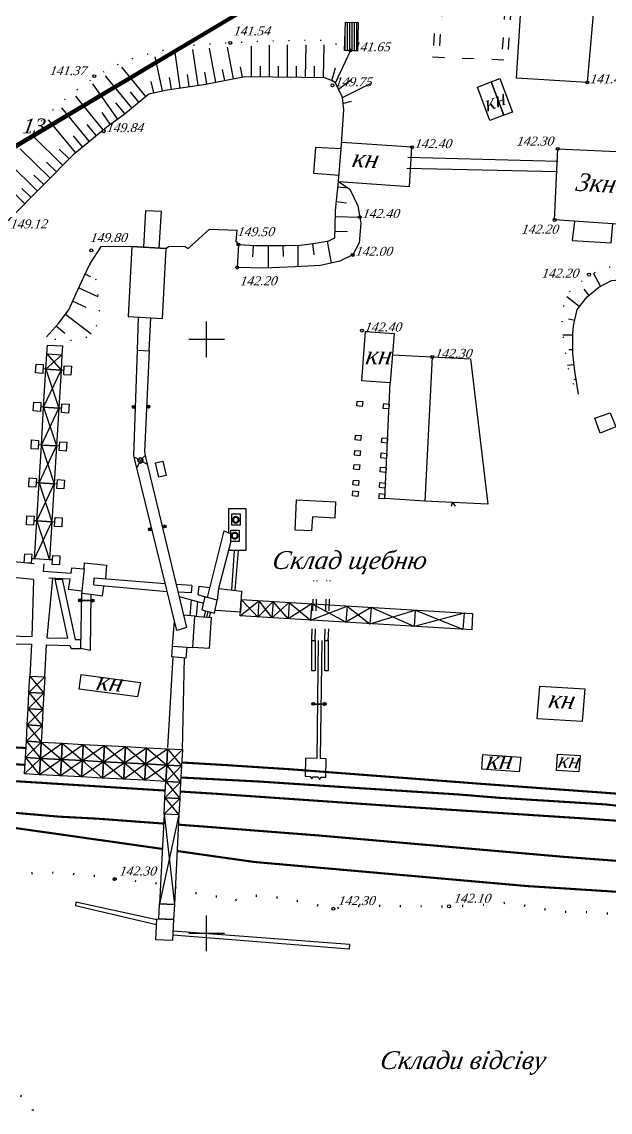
# Model space of a CAD drawing. Header units: millimetres. Extents: x 1400 to 7029, y -1119 to 1612.
# Drawn here: x 3292 to 3351.4, y 1214.7 to 1324.9 of the extents above; entities that cross this region are included whole.
import ezdxf
from ezdxf.lldxf.tags import DXFTag

# ---------------------------------------------------------------- set-up
doc = ezdxf.new("R2010")
doc.units = ezdxf.units.MM
for name, pattern in [('ACAD_ISO03W100', [30, 12, -18]), ('ADOT', [10, 0, -10]), ('ADOT1', [1.6, 0.1, -1.5]), ('KONTUR', [1.5, 0, -1.5])]:
    doc.linetypes.add(name, pattern=pattern)
for name, color, linetype in [('01_Завод', 7, 'Continuous'), ('01_Північ', 7, 'Continuous'), ('0_Лицензия', 6, 'Continuous'), ('кресты', 7, 'Continuous'), ('ПИКЕТЫ', 7, 'Continuous'), ('РЕЛЬЕФ', 7, 'Continuous')]:
    doc.layers.add(name, color=color, linetype=linetype)
doc.styles.add('universw', font='timesi.ttf', dxfattribs={"oblique": 10})
tags = doc.linetypes.add('New Line1', pattern=[1.5, 1, -0.5]).pattern_tags.tags
tags[6:7] = [DXFTag(74, 4), DXFTag(75, 0), DXFTag(340, '0'), DXFTag(46, 1.0), DXFTag(50, 0.0), DXFTag(44, 0.0), DXFTag(45, 0.0)]
tags[4:5] = [DXFTag(74, 4), DXFTag(75, 0), DXFTag(340, '0'), DXFTag(46, 1.0), DXFTag(50, 0.0), DXFTag(44, 0.0), DXFTag(45, 0.0)]

msp = doc.modelspace()

# ---------------------------------------------------------------- hatches: boundary and pattern name
at = {"layer": '01_Завод', "linetype": 'Continuous'}
h = msp.add_hatch(dxfattribs=at)
h.set_pattern_fill('LINE', color=250, scale=0.075, angle=90)
h.set_pattern_definition([(90, (-22849.3487, -3087.17248), (-0.238125, 1e-17), [])])
h.paths.add_polyline_path([(3324.6706, 1324.8606), (3325.9753, 1324.828), (3325.9034, 1321.9502), (3324.5987, 1321.9828)])
h = msp.add_hatch(color=250, dxfattribs=at)
h.dxf.hatch_style = 1
h.set_gradient(color1=(51, 51, 51), color2=(51, 51, 51), tint=1)
edge = h.paths.add_edge_path()
edge.add_arc((3303.2956, 1285.9879), 0.15, 0, 360)
h = msp.add_hatch(color=250, dxfattribs=at)
h.dxf.hatch_style = 1
h.set_gradient(color1=(51, 51, 51), color2=(51, 51, 51), tint=1)
edge = h.paths.add_edge_path()
edge.add_arc((3304.7732, 1286.0215), 0.15, 0, 360)
h = msp.add_hatch(color=250, dxfattribs=at)
h.dxf.hatch_style = 1
h.set_gradient(color1=(51, 51, 51), color2=(51, 51, 51), tint=1)
edge = h.paths.add_edge_path()
edge.add_arc((3304.9275, 1273.6312), 0.15, 0, 360)
h = msp.add_hatch(color=250, dxfattribs=at)
h.dxf.hatch_style = 1
h.set_gradient(color1=(51, 51, 51), color2=(51, 51, 51), tint=1)
edge = h.paths.add_edge_path()
edge.add_arc((3306.4104, 1273.9211), 0.15, 0, 360)
h = msp.add_hatch(color=250, dxfattribs=at)
h.dxf.hatch_style = 1
h.set_gradient(color1=(51, 51, 51), color2=(51, 51, 51), tint=1)
edge = h.paths.add_edge_path()
edge.add_arc((3297.8539, 1266.4555), 0.15, 0, 360)
h = msp.add_hatch(color=250, dxfattribs=at)
h.dxf.hatch_style = 1
h.set_gradient(color1=(51, 51, 51), color2=(51, 51, 51), tint=1)
edge = h.paths.add_edge_path()
edge.add_arc((3299.1396, 1266.4354), 0.15, 0, 360)
h = msp.add_hatch(color=250, dxfattribs=at)
h.dxf.hatch_style = 1
h.set_gradient(color1=(51, 51, 51), color2=(51, 51, 51), tint=1)
edge = h.paths.add_edge_path()
edge.add_arc((3321.4256, 1255.9991), 0.15, 0, 360)
h = msp.add_hatch(color=250, dxfattribs=at)
h.dxf.hatch_style = 1
h.set_gradient(color1=(51, 51, 51), color2=(51, 51, 51), tint=1)
edge = h.paths.add_edge_path()
edge.add_arc((3322.5779, 1255.9792), 0.15, 0, 360)

# ---------------------------------------------------------------- linework, layer by layer
at = {"color": 6, "linetype": 'Continuous', "lineweight": 60, "flags": 128}
msp.add_lwpolyline([(3374.7034, 1362.0214, 0.24, 0.24, 0), (3263.109, 1295.3115, 0.24, 0.24, 0), (3249.1634, 1263.3117, 0.24, 0.24, 0), (3217.6097, 1221.1407, 0.24, 0.24, 0), (3221.9504, 1124.988, 0.24, 0.24, 0), (3074.2504, 1171.2569, 0.24, 0.24, 0), (2925.548, 1186.5997, 0.24, 0.24, 0), (2941.5578, 1368.4142, 0.24, 0.24, 0), (2942.8387, 1415.2605, 0, 0, 0), (3036.3911, 1417.5492, 0.24, 0.24, 0), (3140.0267, 1452.3008, 0.24, 0.24, 0), (3197.9798, 1458.7744, 0.24, 0.24, 0), (3315.7553, 1456.3401, 0.24, 0.24, 0), (3351.4513, 1474.3275, 0.24, 0.24, 0), (3374.7043, 1474.2089, 0.24, 0.24, 0)], format="xyseb", dxfattribs=at)
at = {"color": 1, "linetype": 'Continuous', "lineweight": 211, "const_width": 0.24, "flags": 128}
msp.add_lwpolyline([(2943.1308, 1414.9675), (3036.4436, 1417.2504), (3140.0917, 1452.0062), (3197.9934, 1458.474), (3315.097, 1456.064), (3363.654, 1355.4312), (3262.8726, 1295.52), (3248.9023, 1263.4635), (3217.3052, 1221.2345), (3221.6314, 1125.4023), (3074.3112, 1171.5522), (2925.8727, 1186.8678), (2941.8575, 1368.3969)], close=True, dxfattribs=at)
at = {"color": 7, "linetype": 'Continuous', "lineweight": 50, "flags": 128}
msp.add_lwpolyline([(3321.6162, 1442.5531), (3352.5862, 1378.3688, -0.38901943), (3341.7619, 1342.4171), (3263.709, 1296.0172, 0.1581167), (3262.4872, 1294.6265), (3247.8038, 1262.5504), (3254.4803, 1259.8593), (3253.1696, 1256.3419), (3238.9968, 1213.3162)], format="xyb", dxfattribs=at)
at = {"layer": '01_Завод', "color": 250, "linetype": 'Continuous'}
for p, q in [((3323.9288, 1308.2215), (3324.9423, 1308.1195)), ((3323.7786, 1306.7291), (3324.8021, 1306.6261)), ((3323.671, 1305.2339), (3326.1217, 1305.1613)), ((3323.6271, 1303.7345), (3324.8922, 1303.6987)), ((3313.8739, 1302.396), (3313.7446, 1300.0659)), ((3315.3716, 1302.3129), (3315.3082, 1301.17)), ((3316.8712, 1302.3054), (3316.8817, 1300.0185)), ((3318.3712, 1302.3122), (3318.3763, 1301.2035)), ((3319.8712, 1302.3191), (3319.881, 1300.1709)), ((3321.361, 1302.4805), (3321.5023, 1301.3705)), ((3322.8395, 1302.732), (3323.2399, 1300.5254)), ((3298.3881, 1299.3972), (3298.918, 1299.1547)), ((3350.4569, 1298.1795), (3349.7356, 1299.5155)), ((3297.7639, 1298.0332), (3299.6842, 1297.1544)), ((3349.2686, 1297.2685), (3348.783, 1297.8732)), ((3297.1397, 1296.6693), (3298.4732, 1296.059)), ((3348.2989, 1296.1301), (3347.0582, 1297.1197)), ((3296.4087, 1295.37), (3298.988, 1293.3661)), ((3347.84, 1294.7327), (3347.2189, 1294.8639)), ((3295.4755, 1294.1961), (3296.329, 1293.4577)), ((3347.6628, 1293.2471), (3346.6504, 1293.2471)), ((3294.4941, 1293.0617), (3294.4941, 1293.0617)), ((3347.6628, 1291.7471), (3347.2561, 1291.7471)), ((3347.7882, 1290.2542), (3347.1251, 1290.1789)), ((3347.9921, 1288.7685), (3347.7557, 1288.7315)), ((3348.2238, 1287.2865), (3348.2238, 1287.2865))]:
    msp.add_line(p, q, dxfattribs=at)
at = {"layer": '01_Завод', "color": 250, "linetype": 'Continuous', "flags": 128}
for points in [[(3342.3992, 1344.2716), (3351.3908, 1343.4446), (3350.9813, 1343.1684), (3350.1887, 1331.0979), (3349.1026, 1318.7734), (3341.973, 1319.1916), (3343.357, 1340.875), (3342.2031, 1341.1284), (3342.3992, 1344.2716)], [(3323.6844, 1318.7442), (3325.1872, 1321.9681)], [(3323.3081, 1318.971), (3323.6767, 1320.248)], [(3323.9828, 1308.7577), (3324.258, 1312.0759), (3324.5205, 1316.0159), (3324.3754, 1317.2359), (3323.982, 1318.0946), (3323.6844, 1318.7442), (3323.3081, 1318.971)], [(3323.982, 1318.0946), (3325.2369, 1319.0431)], [(3324.3754, 1317.2359), (3327.2162, 1318.6687)], [(3324.5291, 1316.6653), (3325.2836, 1316.8655)], [(3324.258, 1312.0759), (3321.6734, 1312.2028), (3321.4585, 1309.5927), (3324.0354, 1309.3916)], [(3323.9828, 1308.7577), (3331.1609, 1308.263), (3331.3971, 1312.2237), (3324.3009, 1312.7198)], [(3346.1286, 1312.0645), (3353.5284, 1311.7223), (3353.131, 1304.3761), (3345.8113, 1304.8758), (3346.1286, 1312.0645)], [(3330.9682, 1311.2164), (3346.1319, 1310.8161)], [(3330.8716, 1310.1275), (3346.0992, 1309.7708)], [(3323.9828, 1308.7577), (3325.1403, 1307.9878), (3325.9217, 1306.3175), (3326.2256, 1304.5604), (3326.0737, 1302.5647), (3325.4225, 1301.35), (3324.1202, 1300.7209), (3322.1666, 1300.287), (3319.6054, 1300.1569), (3316.4445, 1299.9963), (3313.853, 1300.0631)], [(3313.8739, 1302.396), (3315.6095, 1302.2996), (3318.6262, 1302.3134), (3320.1003, 1302.3201), (3321.6703, 1302.5199), (3323.0108, 1302.7631), (3323.6089, 1303.0909), (3323.6378, 1304.1127), (3323.6888, 1305.8373), (3323.9828, 1308.7577)], [(3304.3022, 1302.1263), (3304.5261, 1305.8297), (3306.0523, 1305.7672), (3305.8217, 1302.0451)], [(3347.8118, 1304.7392), (3347.6, 1302.8026)], [(3347.6, 1302.8026), (3351.5105, 1302.5562), (3351.7013, 1304.4737)], [(3298.8606, 1300.4297), (3300.0333, 1302.2445), (3303.0999, 1302.1906), (3306.5559, 1302.0059), (3306.8542, 1302.2309), (3308.4775, 1302.19), (3308.8049, 1301.9991), (3310.9545, 1303.962), (3313.6944, 1303.8593), (3313.6141, 1302.7328), (3313.8739, 1302.396)], [(3302.7344, 1295.1163), (3306.1997, 1294.92), (3306.5559, 1302.0059), (3303.0999, 1302.1906), (3302.7344, 1295.1163)], [(3294.4941, 1293.0617), (3295.6834, 1294.4365), (3296.7405, 1295.7971), (3297.4903, 1297.4355), (3298.2666, 1299.1316), (3298.8606, 1300.4297)], [(3348.2238, 1287.2865), (3347.8636, 1289.5907), (3347.6628, 1291.3578), (3347.6628, 1293.3586), (3347.7237, 1294.1819), (3348.0763, 1295.851), (3349.097, 1297.1307), (3350.2928, 1298.091), (3351.5595, 1298.7748), (3353.132, 1298.9058), (3355.2577, 1298.8476), (3357.732, 1298.6333), (3359.5359, 1298.4453), (3363.0849, 1297.9617), (3365.4338, 1297.6416), (3367.0016, 1297.4279), (3368.4872, 1297.416), (3369.6344, 1297.2637), (3370.3782, 1297.0398), (3370.9249, 1296.6457), (3371.1848, 1295.9471), (3371.1579, 1295.1052), (3370.9159, 1293.278), (3370.3864, 1290.2272)], [(3303.6625, 1291.7169), (3303.7764, 1295.067)], [(3304.8577, 1291.6593), (3305.0095, 1294.9798)], [(3294.5146, 1291.3483), (3294.5687, 1292.2466)], [(3294.5687, 1292.2466), (3296.096, 1292.1546)], [(3296.096, 1292.1546), (3296.0418, 1291.2562)], [(3296.0418, 1291.2562), (3294.4253, 1289.8087)], [(3294.5146, 1291.3483), (3295.9525, 1289.7166)], [(3303.4301, 1280.5279), (3303.3002, 1281.0557), (3303.6625, 1291.7169), (3304.8577, 1291.6593), (3304.3915, 1281.4573), (3304.5285, 1280.7674)], [(3329.4317, 1291.2456), (3333.4476, 1291.0409), (3332.688, 1276.4702), (3328.6441, 1276.7507), (3329.2112, 1288.4171)], [(3333.4476, 1291.0409), (3337.3276, 1290.8629), (3339.0564, 1276.1725), (3332.688, 1276.4702)], [(3293.4342, 1290.3193), (3294.1529, 1290.2759), (3294.0988, 1289.3776), (3293.3801, 1289.4209), (3293.4342, 1290.3193)], [(3296.2791, 1290.1478), (3296.9978, 1290.1045), (3296.9436, 1289.2061), (3296.2249, 1289.2494), (3296.2791, 1290.1478)], [(3296.252, 1289.6986), (3295.9525, 1289.7166), (3294.4253, 1289.8087), (3294.1258, 1289.8268)], [(3294.4253, 1289.8087), (3295.9525, 1289.7166), (3295.7215, 1285.8836), (3294.1943, 1285.9757), (3294.4253, 1289.8087)], [(3294.1943, 1285.9757), (3295.9525, 1289.7166)], [(3294.4253, 1289.8087), (3295.7215, 1285.8836)], [(3293.2032, 1286.4862), (3293.9219, 1286.4429), (3293.8677, 1285.5445), (3293.149, 1285.5878), (3293.2032, 1286.4862)], [(3296.0209, 1285.8656), (3295.7215, 1285.8836), (3294.1943, 1285.9757), (3293.8948, 1285.9937)], [(3294.1943, 1285.9757), (3295.7215, 1285.8836), (3295.4904, 1282.0506), (3293.9632, 1282.1426), (3294.1943, 1285.9757)], [(3293.9632, 1282.1426), (3295.7215, 1285.8836)], [(3294.1943, 1285.9757), (3295.4904, 1282.0506)], [(3296.048, 1286.3147), (3296.7667, 1286.2714), (3296.7126, 1285.373), (3295.9939, 1285.4164), (3296.048, 1286.3147)], [(3349.8718, 1284.8648), (3351.4083, 1285.4023), (3352.0119, 1283.9874), (3350.4206, 1283.3403), (3349.8718, 1284.8648)], [(3292.9721, 1282.6532), (3293.6908, 1282.6099), (3293.6367, 1281.7115), (3292.918, 1281.7548), (3292.9721, 1282.6532)], [(3295.7899, 1282.0325), (3295.4904, 1282.0506), (3293.9632, 1282.1426), (3293.6638, 1282.1607)], [(3293.9632, 1282.1426), (3295.4904, 1282.0506), (3295.2594, 1278.2175), (3293.7322, 1278.3096), (3293.9632, 1282.1426)], [(3293.9632, 1282.1426), (3295.2594, 1278.2175)], [(3295.817, 1282.4817), (3296.5357, 1282.4384), (3296.4815, 1281.54), (3295.7628, 1281.5833), (3295.817, 1282.4817)], [(3293.7322, 1278.3096), (3295.4904, 1282.0506)], [(3303.9737, 1280.5854), (3304.465, 1281.087)], [(3303.9737, 1280.5854), (3303.3306, 1280.9321)], [(3307.6444, 1263.4015), (3303.4301, 1280.5279)], [(3303.9737, 1280.5854), (3303.5945, 1279.8598)], [(3303.9737, 1280.5854), (3304.6611, 1280.2149)], [(3304.5285, 1280.7674), (3308.6194, 1263.7143)], [(3292.7411, 1278.8201), (3293.4598, 1278.7768), (3293.4056, 1277.8784), (3292.6869, 1277.9218), (3292.7411, 1278.8201)], [(3295.5588, 1278.1995), (3295.2594, 1278.2175), (3293.7322, 1278.3096), (3293.4327, 1278.3276)], [(3293.7322, 1278.3096), (3295.2594, 1278.2175), (3295.0283, 1274.3845), (3293.5011, 1274.4765), (3293.7322, 1278.3096)], [(3293.5011, 1274.4765), (3295.2594, 1278.2175)], [(3293.7322, 1278.3096), (3295.0283, 1274.3845)], [(3295.5859, 1278.6486), (3296.3046, 1278.6053), (3296.2505, 1277.707), (3295.5318, 1277.7503), (3295.5859, 1278.6486)], [(3312.8976, 1273.2673), (3312.8868, 1275.7324), (3314.6049, 1275.7324), (3314.6049, 1271.4769), (3312.861, 1271.4769)], [(3335.4046, 1275.9713), (3335.5095, 1276.3384), (3335.768, 1275.9713)], [(3292.51, 1274.9871), (3293.2287, 1274.9438), (3293.1746, 1274.0454), (3292.4559, 1274.0887), (3292.51, 1274.9871)], [(3295.3278, 1274.3664), (3295.0283, 1274.3845), (3293.5011, 1274.4765), (3293.2017, 1274.4946)], [(3293.5011, 1274.4765), (3295.0283, 1274.3845), (3294.7973, 1270.5514), (3293.2701, 1270.6435), (3293.5011, 1274.4765)], [(3293.5011, 1274.4765), (3294.7973, 1270.5514)], [(3295.3549, 1274.8156), (3296.0736, 1274.7723), (3296.0194, 1273.8739), (3295.3007, 1273.9172), (3295.3549, 1274.8156)], [(3293.2701, 1270.6435), (3295.0283, 1274.3845)], [(3313.1012, 1272.3948), (3311.8582, 1267.6445), (3311.719, 1266.4762), (3310.7311, 1266.7552), (3312.4339, 1273.4825)], [(3312.4339, 1273.4825), (3313.1012, 1273.1729)], [(3293.1844, 1268.5463), (3270.2355, 1270.7867), (3270.3885, 1272.4219), (3293.2461, 1270.1834)], [(3292.279, 1271.154), (3292.9977, 1271.1107), (3292.9435, 1270.2124), (3292.2248, 1270.2557), (3292.279, 1271.154)], [(3313.4343, 1271.4769), (3313.1833, 1267.4893)], [(3313.5453, 1267.4469), (3313.8638, 1271.4769)], [(3295.0968, 1270.5334), (3294.7973, 1270.5514), (3293.2701, 1270.6435), (3292.9706, 1270.6615)], [(3296.9932, 1269.7547), (3296.9566, 1269.1812), (3294.1731, 1269.3642), (3294.2341, 1270.1451)], [(3295.1238, 1270.9826), (3295.8425, 1270.9392), (3295.7884, 1270.0409), (3295.0697, 1270.0842), (3295.1238, 1270.9826)], [(3298.2751, 1269.6327), (3298.3376, 1270.2412), (3300.5528, 1269.9985), (3300.4302, 1268.666)], [(3296.9932, 1269.7547), (3298.2751, 1269.6327), (3298.0431, 1267.3755), (3296.7124, 1267.5463), (3296.8589, 1268.5956), (3294.7225, 1268.7054)], [(3293.1844, 1268.5463), (3293.0131, 1262.7841), (3288.2598, 1262.8963), (3288.2816, 1262.133), (3292.9725, 1262.0211), (3292.8017, 1258.8046)], [(3295.0875, 1268.6454), (3294.5085, 1262.6592), (3296.6527, 1262.6262), (3295.3728, 1268.5865), (3296.0529, 1268.5865), (3297.3858, 1262.492), (3297.9563, 1262.492)], [(3298.0431, 1267.3755), (3298.0429, 1267.1804), (3298.9604, 1267.0672), (3300.145, 1266.9211), (3300.2616, 1267.8696)], [(3299.251, 1268.0056), (3299.3064, 1268.7242)], [(3299.251, 1268.0056), (3306.664, 1267.358)], [(3299.3064, 1268.7242), (3306.4716, 1268.1463)], [(3309.1646, 1267.9608), (3307.5744, 1268.0703)], [(3309.1646, 1267.9608), (3309.1118, 1267.1991)], [(3309.8588, 1267.9004), (3309.7683, 1267.0558)], [(3309.8588, 1267.9004), (3310.9845, 1267.7564)], [(3297.9397, 1261.5901), (3298.0429, 1267.1804), (3298.9604, 1267.0672), (3298.9038, 1261.3843), (3297.9397, 1261.5901)], [(3309.1118, 1267.1991), (3307.7624, 1267.2867)], [(3307.8703, 1266.837), (3310.3526, 1266.1558)], [(3309.7683, 1267.0558), (3310.7311, 1266.7552)], [(3310.4884, 1266.8309), (3310.1806, 1265.509), (3311.4565, 1265.156), (3311.719, 1266.4762)], [(3311.8582, 1267.6445), (3314.1965, 1267.3706), (3314.0715, 1265.2566), (3311.5791, 1265.4193)], [(3297.9868, 1266.4253), (3299.1391, 1266.4054)], [(3297.9873, 1266.4553), (3299.1396, 1266.4354)], [(3297.9879, 1266.4853), (3299.1401, 1266.4654)], [(3309.1082, 1266.4973), (3308.9787, 1264.906)], [(3309.7217, 1266.3289), (3309.6074, 1264.851)], [(3337.5198, 1265.1234), (3337.4323, 1263.4757), (3314.0512, 1264.8757), (3314.1463, 1266.5229)], [(3314.0512, 1264.8757), (3315.9413, 1266.4154), (3317.2599, 1264.6836), (3319.0122, 1266.2316), (3321.1565, 1264.4503), (3324.8502, 1265.882), (3327.1474, 1264.0916), (3331.7231, 1265.4705), (3336.5555, 1263.5282)], [(3314.1463, 1266.5229), (3337.5198, 1265.1234)], [(3336.6717, 1265.1742), (3331.6069, 1263.8245), (3327.2636, 1265.7375), (3324.734, 1264.2361), (3321.2727, 1266.0962), (3318.896, 1264.5856), (3317.3761, 1266.3295), (3315.8251, 1264.7695), (3314.1463, 1266.5229)], [(3315.9413, 1266.4154), (3315.8251, 1264.7695)], [(3317.3761, 1266.3295), (3317.2599, 1264.6836)], [(3319.0122, 1266.2316), (3318.896, 1264.5856)], [(3321.2727, 1266.0962), (3321.1565, 1264.4503)], [(3324.8502, 1265.882), (3324.734, 1264.2361)], [(3327.2636, 1265.7375), (3327.1474, 1264.0916)], [(3309.4695, 1264.863), (3308.3197, 1264.9637)], [(3308.6707, 1261.7243), (3309.2631, 1261.6862), (3309.4695, 1264.863)], [(3309.4695, 1264.863), (3311.1091, 1264.7195), (3310.9057, 1261.5875), (3309.2631, 1261.6862)], [(3310.394, 1264.7821), (3310.5656, 1265.4025)], [(3310.6654, 1264.7583), (3310.8239, 1265.331)], [(3310.9233, 1264.7358), (3311.0692, 1265.2631)], [(3331.7231, 1265.4705), (3331.6069, 1263.8245)], [(3336.6717, 1265.1742), (3336.5555, 1263.5282)], [(3307.2126, 1261.8181), (3307.4023, 1264.3857)], [(3308.6194, 1263.7143), (3307.6444, 1263.4015)], [(3321.9292, 1262.3858), (3321.7794, 1250.4806), (3320.6428, 1250.5232), (3320.6143, 1248.6772), (3321.1332, 1248.6544), (3321.2725, 1248.4107), (3321.4327, 1248.6335), (3321.9344, 1248.6196), (3322.0528, 1248.362), (3322.2339, 1248.6057), (3322.7147, 1248.6057), (3322.7286, 1250.4508), (3322.1503, 1250.4647), (3322.3385, 1262.3882)], [(3294.2996, 1258.725), (3294.4721, 1261.9728), (3296.8308, 1261.8802), (3296.9908, 1261.5973), (3297.9397, 1261.5901)], [(3306.7414, 1251.5804), (3307.2728, 1260.7334)], [(3308.2094, 1251.3769), (3308.4274, 1260.6714)], [(3292.8017, 1258.8046), (3294.2996, 1258.725), (3294.2121, 1257.0773), (3292.7142, 1257.1569), (3292.8017, 1258.8046)], [(3294.2996, 1258.725), (3292.7142, 1257.1569)], [(3292.8017, 1258.8046), (3294.2121, 1257.0773)], [(3292.7142, 1257.1569), (3294.2121, 1257.0773), (3294.1245, 1255.4296), (3292.6267, 1255.5092), (3292.7142, 1257.1569)], [(3294.2121, 1257.0773), (3292.6267, 1255.5092)], [(3292.7142, 1257.1569), (3294.1245, 1255.4296)], [(3321.4251, 1255.9691), (3322.5774, 1255.9492)], [(3321.4256, 1255.9991), (3322.5779, 1255.9792)], [(3321.4261, 1256.0291), (3322.5784, 1256.0092)], [(3292.6267, 1255.5092), (3294.1245, 1255.4296), (3294.037, 1253.782), (3292.5391, 1253.8615), (3292.6267, 1255.5092)], [(3294.1245, 1255.4296), (3292.5391, 1253.8615)], [(3292.6267, 1255.5092), (3294.037, 1253.782)], [(3292.5391, 1253.8615), (3294.037, 1253.782), (3293.9495, 1252.1343), (3292.4516, 1252.2138), (3292.5391, 1253.8615)], [(3294.037, 1253.782), (3292.4516, 1252.2138)], [(3292.5391, 1253.8615), (3293.9495, 1252.1343)], [(3292.4516, 1252.2138), (3293.9495, 1252.1343), (3293.862, 1250.4866), (3292.3641, 1250.5662), (3292.4516, 1252.2138)], [(3293.9495, 1252.1343), (3292.3641, 1250.5662)], [(3292.4516, 1252.2138), (3293.862, 1250.4866)], [(3293.9495, 1252.1343), (3296.0765, 1252.0213), (3295.989, 1250.3736), (3293.862, 1250.4866), (3293.9495, 1252.1343)], [(3293.862, 1250.4866), (3296.0765, 1252.0213)], [(3293.9495, 1252.1343), (3295.989, 1250.3736)], [(3296.0765, 1252.0213), (3298.2035, 1251.9083), (3298.116, 1250.2606), (3295.989, 1250.3736), (3296.0765, 1252.0213)], [(3295.989, 1250.3736), (3298.2035, 1251.9083)], [(3296.0765, 1252.0213), (3298.116, 1250.2606)], [(3298.2035, 1251.9083), (3300.3305, 1251.7953), (3300.243, 1250.1477), (3298.116, 1250.2606), (3298.2035, 1251.9083)], [(3298.116, 1250.2606), (3300.3305, 1251.7953)], [(3298.2035, 1251.9083), (3300.243, 1250.1477)], [(3300.3305, 1251.7953), (3302.4575, 1251.6824), (3302.37, 1250.0347), (3300.243, 1250.1477), (3300.3305, 1251.7953)], [(3300.243, 1250.1477), (3302.4575, 1251.6824)], [(3300.3305, 1251.7953), (3302.37, 1250.0347)], [(3302.4575, 1251.6824), (3304.5845, 1251.5694), (3304.497, 1249.9217), (3302.37, 1250.0347), (3302.4575, 1251.6824)], [(3302.37, 1250.0347), (3304.5845, 1251.5694)], [(3302.4575, 1251.6824), (3304.497, 1249.9217)], [(3304.5845, 1251.5694), (3306.7115, 1251.4564), (3306.624, 1249.8087), (3304.497, 1249.9217), (3304.5845, 1251.5694)], [(3304.497, 1249.9217), (3306.7115, 1251.4564)], [(3304.5845, 1251.5694), (3306.624, 1249.8087)], [(3306.7115, 1251.4564), (3308.2094, 1251.3769), (3308.1219, 1249.7292), (3306.624, 1249.8087), (3306.7115, 1251.4564)], [(3308.2094, 1251.3769), (3306.624, 1249.8087)], [(3306.7115, 1251.4564), (3308.1219, 1249.7292)], [(3292.3641, 1250.5662), (3293.862, 1250.4866), (3293.7745, 1248.8389), (3292.2766, 1248.9185), (3292.3641, 1250.5662)], [(3293.862, 1250.4866), (3292.2766, 1248.9185)], [(3292.3641, 1250.5662), (3293.7745, 1248.8389)], [(3293.862, 1250.4866), (3295.989, 1250.3736), (3295.9015, 1248.7259), (3293.7745, 1248.8389), (3293.862, 1250.4866)], [(3295.989, 1250.3736), (3293.7745, 1248.8389)], [(3293.862, 1250.4866), (3295.9015, 1248.7259)], [(3295.989, 1250.3736), (3298.116, 1250.2606), (3298.0285, 1248.613), (3295.9015, 1248.7259), (3295.989, 1250.3736)], [(3298.116, 1250.2606), (3295.9015, 1248.7259)], [(3295.989, 1250.3736), (3298.0285, 1248.613)], [(3298.116, 1250.2606), (3300.243, 1250.1477), (3300.1555, 1248.5), (3298.0285, 1248.613), (3298.116, 1250.2606)], [(3298.116, 1250.2606), (3300.1555, 1248.5)], [(3300.243, 1250.1477), (3298.0285, 1248.613)], [(3300.243, 1250.1477), (3302.37, 1250.0347), (3302.2825, 1248.387), (3300.1555, 1248.5), (3300.243, 1250.1477)], [(3302.37, 1250.0347), (3300.1555, 1248.5)], [(3300.243, 1250.1477), (3302.2825, 1248.387)], [(3302.37, 1250.0347), (3304.497, 1249.9217), (3304.4095, 1248.274), (3302.2825, 1248.387), (3302.37, 1250.0347)], [(3304.497, 1249.9217), (3302.2825, 1248.387)], [(3302.37, 1250.0347), (3304.4095, 1248.274)], [(3304.497, 1249.9217), (3306.624, 1249.8087), (3306.5365, 1248.1611), (3304.4095, 1248.274), (3304.497, 1249.9217)], [(3306.624, 1249.8087), (3304.4095, 1248.274)], [(3304.497, 1249.9217), (3306.5365, 1248.1611)], [(3306.624, 1249.8087), (3308.1219, 1249.7292), (3308.0344, 1248.0815), (3306.5365, 1248.1611), (3306.624, 1249.8087)], [(3308.1219, 1249.7292), (3306.5365, 1248.1611)], [(3306.624, 1249.8087), (3308.0344, 1248.0815)], [(3306.5365, 1248.1611), (3308.0344, 1248.0815), (3307.9468, 1246.4338), (3306.449, 1246.5134), (3306.5365, 1248.1611)], [(3308.0344, 1248.0815), (3306.449, 1246.5134)], [(3306.5365, 1248.1611), (3307.9468, 1246.4338)], [(3306.449, 1246.5134), (3307.9468, 1246.4338), (3307.8593, 1244.7861), (3306.3614, 1244.8657), (3306.449, 1246.5134)], [(3307.9468, 1246.4338), (3306.3614, 1244.8657)], [(3306.449, 1246.5134), (3307.8593, 1244.7861)], [(3306.3614, 1244.8657), (3305.9029, 1235.7926)], [(3307.8593, 1244.7861), (3307.4007, 1235.7131), (3305.9029, 1235.7926)], [(3307.8593, 1244.7861), (3305.9029, 1235.7926)], [(3306.3614, 1244.8657), (3307.4007, 1235.7131)], [(3305.6361, 1234.1911), (3297.4528, 1235.9746), (3297.4097, 1235.6302), (3305.6112, 1233.7105)], [(3305.9029, 1235.7926), (3307.4007, 1235.7131), (3307.3233, 1234.206), (3305.8254, 1234.2856), (3305.9029, 1235.7926)], [(3305.6415, 1234.2953), (3307.3233, 1234.206), (3307.2102, 1232.0801), (3305.5316, 1232.1753), (3305.6415, 1234.2953)], [(3307.2625, 1233.0632), (3325.0847, 1231.7304), (3325.0562, 1231.2273), (3307.2388, 1232.6183)]]:
    msp.add_lwpolyline(points, dxfattribs=at)
at = {"layer": '01_Завод', "color": 250, "linetype": 'ACAD_ISO03W100', "ltscale": 0.1, "flags": 128}
for points in [[(3334.7332, 1338.6679), (3333.4882, 1321.3534)], [(3335.3316, 1338.6249), (3334.0866, 1321.3104)], [(3341.5886, 1338.2941), (3340.4525, 1321.0903)], [(3342.1873, 1338.2546), (3341.0512, 1321.0507)], [(3333.4882, 1321.3534), (3341.0512, 1321.0507)], [(3321.2897, 1262.3897), (3321.4786, 1268.4696)], [(3321.6355, 1262.379), (3321.8244, 1268.4588)], [(3322.6043, 1262.3897), (3322.7932, 1268.4696)], [(3322.9501, 1262.379), (3323.139, 1268.4588)]]:
    msp.add_lwpolyline(points, dxfattribs=at)
at = {"layer": '01_Завод', "color": 250, "linetype": 'Continuous'}
for points in [[(3324.6706, 1324.8606), (3325.9753, 1324.828), (3325.9034, 1321.9502), (3324.5987, 1321.9828)], [(3338.006, 1318.2998), (3339.4157, 1318.8318), (3340.6922, 1315.4493), (3339.2825, 1314.9173)], [(3339.4157, 1318.8318), (3340.2703, 1319.1543), (3341.5468, 1315.7718), (3340.6922, 1315.4493)], [(3326.7163, 1293.6182), (3329.5991, 1293.3935), (3329.2112, 1288.4171), (3326.3283, 1288.6418)], [(3325.871, 1286.5883), (3326.431, 1286.5337), (3326.3834, 1286.0453), (3325.8234, 1286.0999)], [(3328.547, 1286.3274), (3329.1069, 1286.2728), (3329.0593, 1285.7844), (3328.4993, 1285.839)], [(3325.7038, 1283.1476), (3326.2637, 1283.093), (3326.2161, 1282.6046), (3325.6561, 1282.6592)], [(3328.3797, 1282.8867), (3328.9397, 1282.8321), (3328.8921, 1282.3437), (3328.3321, 1282.3983)], [(3325.6286, 1281.6017), (3326.1886, 1281.5471), (3326.141, 1281.0586), (3325.581, 1281.1132)], [(3328.3046, 1281.3408), (3328.8646, 1281.2862), (3328.8169, 1280.7977), (3328.2569, 1280.8523)], [(3305.4849, 1280.3358), (3306.2364, 1280.5152), (3306.5788, 1279.0805), (3305.8272, 1278.9012)], [(3325.5596, 1280.1819), (3326.1196, 1280.1273), (3326.0719, 1279.6389), (3325.512, 1279.6935)], [(3328.2356, 1279.921), (3328.7955, 1279.8664), (3328.7479, 1279.378), (3328.1879, 1279.4326)], [(3325.483, 1278.6054), (3326.0429, 1278.5508), (3325.9953, 1278.0623), (3325.4353, 1278.1169)], [(3328.1589, 1278.3445), (3328.7189, 1278.2899), (3328.6713, 1277.8014), (3328.1113, 1277.856)], [(3325.4293, 1277.5011), (3325.9893, 1277.4465), (3325.9416, 1276.9581), (3325.3817, 1277.0126)], [(3328.1052, 1277.2402), (3328.6652, 1277.1856), (3328.6176, 1276.6971), (3328.0576, 1276.7517)], [(3319.7364, 1276.5947), (3323.6934, 1276.4102), (3323.6108, 1274.7488), (3321.3475, 1274.8796), (3321.2664, 1273.4652), (3319.5938, 1273.5389)], [(3313.2147, 1275.1783), (3314.0457, 1275.1783), (3314.0457, 1274.045), (3313.2147, 1274.045)], [(3313.1012, 1273.5281), (3313.9322, 1273.5281), (3313.9322, 1272.3948), (3313.1012, 1272.3948)], [(3321.2897, 1262.3897), (3321.6356, 1262.3897), (3321.6356, 1259.3396), (3321.2897, 1259.3396)], [(3322.6043, 1262.3897), (3322.9502, 1262.3897), (3322.9502, 1259.3396), (3322.6043, 1259.3396)], [(3297.9775, 1258.957), (3303.9621, 1258.1615), (3303.6799, 1256.6943), (3297.7833, 1257.4773)], [(3344.3058, 1257.7987), (3348.8649, 1257.5109), (3348.6092, 1254.2118), (3344.0501, 1254.4996)], [(3338.5456, 1250.891), (3342.3879, 1250.5979), (3342.2185, 1249.1135), (3338.4649, 1249.4009)], [(3346.1171, 1250.9236), (3348.3967, 1250.7796), (3348.2688, 1249.1301), (3345.9893, 1249.274)]]:
    msp.add_lwpolyline(points, close=True, dxfattribs=at)
at = {"layer": '01_Завод', "color": 250, "linetype": 'KONTUR', "flags": 128}
for points in [[(3298.8606, 1300.4297), (3299.437, 1298.9935), (3299.7801, 1296.4407), (3299.8224, 1294.8633), (3299.2641, 1293.5719), (3298.3228, 1292.8704), (3296.9987, 1292.695), (3295.3715, 1292.7907), (3294.4941, 1293.0617)], [(3370.3864, 1290.2272), (3371.3314, 1290.6769), (3371.8264, 1291.4752), (3372.1164, 1292.6583), (3372.5041, 1294.2402), (3372.2604, 1296.0305), (3371.8726, 1297.2153), (3371.2189, 1297.7136), (3370.1441, 1298.2451), (3368.6594, 1298.6105), (3363.8358, 1299.4867), (3359.0234, 1300.0705), (3356.0876, 1300.2367), (3353.5451, 1300.2367), (3351.3517, 1300.1058), (3349.2994, 1299.3562), (3347.2087, 1297.5234), (3346.7075, 1296.1794), (3346.5241, 1294.2), (3346.9604, 1290.9099), (3347.4108, 1288.9115), (3348.2238, 1287.2865)]]:
    msp.add_lwpolyline(points, dxfattribs=at)
at = {"layer": '01_Завод', "color": 250, "linetype": 'Continuous', "flags": 128}
for points in [[(3294.5146, 1291.3483), (3296.0418, 1291.2562), (3295.9525, 1289.7166), (3294.4253, 1289.8087)], [(3307.1332, 1260.7432), (3307.2126, 1261.8181), (3308.6707, 1261.7243), (3308.5624, 1260.6206)]]:
    msp.add_lwpolyline(points, close=True, dxfattribs=at)
at = {"layer": '01_Завод', "color": 250, "const_width": 0.21, "flags": 128}
for points in [[(3253.7446, 1253.0564), (3259.0713, 1253.1365), (3264.011, 1252.9926), (3267.7594, 1252.8834), (3278.9758, 1252.2035), (3290.8566, 1251.6157), (3292.4157, 1251.5386)], [(3253.2858, 1250.3062), (3258.4989, 1250.499), (3262.7198, 1250.975), (3268.5996, 1250.9876), (3272.9776, 1250.9384), (3278.1483, 1250.7892), (3285.2482, 1250.2989), (3289.5024, 1250.0177), (3292.325, 1249.831)], [(3258.4989, 1250.499), (3264.4193, 1250.0301), (3274.7738, 1249.2536), (3282.4055, 1248.7618), (3292.1499, 1248.1338), (3306.4873, 1247.2354)], [(3355.87, 1246.6493), (3350.1144, 1247.073), (3339.3235, 1247.8478), (3323.633, 1249.0448), (3319.1594, 1249.3861), (3312.5608, 1249.8149), (3308.1402, 1250.0732)], [(3308.0685, 1248.5561), (3311.4693, 1248.3816), (3315.996, 1248.1493), (3322.884, 1247.6939), (3325.7528, 1247.5042), (3336.1178, 1246.8427), (3340.0286, 1246.5211), (3346.544, 1246.1145), (3350.999, 1245.8365), (3354.6793, 1245.4155), (3355.7723, 1245.35)], [(3252.7696, 1247.3267), (3258.1536, 1247.1993), (3265.5785, 1246.725), (3271.6785, 1246.3354), (3278.0799, 1245.9728), (3285.8061, 1245.4627), (3295.7746, 1244.6011), (3299.5954, 1244.4001), (3305.3266, 1243.9764), (3306.3128, 1243.9035)], [(3307.9844, 1247.1416), (3311.5646, 1246.9173), (3329.8408, 1245.6518), (3348.8096, 1244.419), (3355.667, 1243.9481)], [(3306.1835, 1241.3446), (3290.0913, 1243.6314), (3271.6785, 1246.3354)], [(3307.786, 1243.7946), (3310.4518, 1243.5976), (3321.9597, 1242.7012), (3346.7769, 1240.5392), (3354.9788, 1239.9172)], [(3373.1457, 1235.6548), (3372.8883, 1235.6716), (3366.0392, 1236.1186), (3342.9652, 1237.5956), (3315.4764, 1240.024), (3307.6747, 1241.1327)]]:
    msp.add_lwpolyline(points, dxfattribs=at)
at = {"layer": '01_Завод', "color": 250, "linetype": 'Continuous'}
for centre in [(3349.1026, 1318.7734), (3331.3971, 1312.2237), (3346.1286, 1312.0645), (3326.1217, 1305.1613), (3345.8113, 1304.8758), (3313.8739, 1302.396), (3299.0099, 1301.8016), (3325.4225, 1301.35), (3313.7446, 1300.0659), (3349.2994, 1299.3562), (3326.3409, 1293.7047), (3333.4476, 1291.0409), (3303.2956, 1285.9879), (3304.7732, 1286.0215), (3304.9275, 1273.6312), (3306.4104, 1273.9211), (3297.8539, 1266.4555), (3299.1396, 1266.4354), (3321.4256, 1255.9991), (3322.5779, 1255.9792), (3301.3656, 1238.2916), (3323.4692, 1235.3009), (3335.1464, 1235.5391)]:
    msp.add_circle(centre, 0.15, dxfattribs=at)
at = {"layer": '01_Завод', "color": 250, "linetype": 'Continuous', "lineweight": 35}
msp.add_circle((3303.9737, 1280.5854), 0.2516, dxfattribs=at)
at = {"layer": '01_Завод', "color": 250, "linetype": 'Continuous', "lineweight": 50}
for centre in [(3313.6061, 1274.5871), (3313.4979, 1272.9888)]:
    msp.add_circle(centre, 0.3, dxfattribs=at)
at = {"layer": '01_Північ', "linetype": 'ADOT', "lineweight": 50, "ltscale": 0.2, "flags": 128}
for points in [[(3241.712, 1227.6903), (3241.4626, 1228.5806), (3241.8546, 1230.5035), (3242.6741, 1232.2129), (3243.1373, 1233.5305), (3244.7408, 1233.9222), (3246.8788, 1233.6729), (3249.5512, 1233.9934), (3252.295, 1234.1714), (3255.5375, 1234.2783), (3259.1008, 1234.7056), (3262.2721, 1235.0617), (3264.4101, 1235.4534), (3265.9066, 1236.0944), (3266.8331, 1236.593), (3268.4909, 1238.2769), (3269.8608, 1240.4281), (3270.979, 1241.1546), (3272.8878, 1240.4708), (3275.103, 1239.9666), (3277.4499, 1239.5721), (3280.0161, 1239.309), (3282.7359, 1239.0022), (3286.2775, 1238.7869), (3290.435, 1238.7043), (3294.5374, 1238.9795), (3298.8601, 1238.7043), (3301.3656, 1238.2916), (3305.2919, 1237.9442), (3306.0023, 1237.7597)], [(3307.4847, 1237.3747), (3309.2096, 1236.9268), (3311.8908, 1236.5006), (3313.1687, 1236.0362), (3314.6015, 1236.5006), (3316.3053, 1236.6554), (3319.2096, 1236.2297), (3323.4692, 1235.3009), (3325.2306, 1235.5629), (3329.3543, 1235.5867), (3331.3088, 1235.5629), (3334.2645, 1235.5391), (3335.1464, 1235.5391), (3339.1018, 1235.7215), (3341.2524, 1235.9271), (3344.0928, 1235.3455), (3346.6071, 1234.9896), (3349.9577, 1234.9347), (3354.2317, 1234.5076), (3357.2406, 1234.3587), (3359.8705, 1234.1854), (3363.1073, 1233.9255), (3365.6064, 1233.5739), (3365.9559, 1233.504)], [(3366.9867, 1233.298), (3368.1459, 1233.0663), (3371.6614, 1232.689), (3373.9986, 1232.6687), (3377.9819, 1232.3437), (3383.1999, 1231.3177), (3387.792, 1229.89), (3390.7514, 1229.3801), (3394.7126, 1227.9383), (3400.4573, 1226.3344), (3403.8493, 1225.4304), (3406.0854, 1224.6269), (3408.1206, 1224.4511), (3410.3568, 1224.0243), (3413.0388, 1223.2787), (3414.8366, 1222.3016), (3417.4544, 1220.4103), (3420.1038, 1218.2039), (3422.4063, 1215.8398), (3423.7975, 1213.9656), (3424.9585, 1212.3378), (3426.4661, 1210.0519), (3427.5806, 1207.7362), (3427.9069, 1206.0841), (3428.0157, 1203.8016), (3428.0809, 1201.9103), (3428.1656, 1200.8195), (3428.0018, 1198.8547), (3427.3191, 1195.662), (3426.2076, 1191.8972), (3425.2865, 1189.0925), (3424.0468, 1186.6787), (3422.0044, 1184.4732), (3419.933, 1182.5725), (3419.0791, 1181.9254), (3417.7937, 1181.3644), (3409.6235, 1181.9697), (3405.9152, 1182.3536), (3386.8828, 1184.4207), (3368.0029, 1186.4859), (3366.0485, 1186.6136), (3366.0302, 1184.3501), (3366.0552, 1180.2848), (3365.7533, 1171.9039), (3364.6743, 1170.1838), (3362.7476, 1168.5663), (3362.0283, 1167.411), (3361.9513, 1166.1787), (3361.4611, 1162.5642), (3361.1064, 1160.4049), (3360.8806, 1158.8902), (3360.1712, 1158.02), (3359.1715, 1157.1176), (3357.7848, 1156.5698), (3355.4952, 1156.6987), (3348.2057, 1157.4745), (3342.0526, 1158.0408), (3339.7047, 1158.4454), (3337.5997, 1159.74), (3335.2518, 1161.9651), (3332.7015, 1163.7047), (3327.8273, 1167.1115), (3324.1082, 1169.1965), (3323.1558, 1169.9671), (3318.3028, 1170.4203), (3312.2547, 1170.5704), (3310.435, 1170.8559), (3309.4021, 1171.1349), (3307.8945, 1171.2744), (3306.2753, 1171.3581), (3305.019, 1171.6092), (3302.7297, 1173.06), (3300.6917, 1175.3478), (3298.2123, 1179.2056), (3296.8135, 1182.7863), (3295.5855, 1186.2871), (3294.6921, 1189.3965), (3294.2219, 1193.3574), (3293.8538, 1196.6613), (3293.7197, 1200.8778), (3293.6245, 1204.3034), (3293.5443, 1205.4573), (3293.3351, 1209.4588), (3293.0662, 1212.2632), (3293.0927, 1214.0156), (3293.0927, 1215.1181), (3292.725, 1216.1418), (3291.6481, 1216.4568), (3289.2842, 1216.5618), (3284.9766, 1217.0343), (3275.624, 1218.0453), (3271.1399, 1218.6713), (3267.2888, 1219.3163), (3264.0825, 1219.7146), (3261.4378, 1219.7146), (3258.6818, 1220.1191), (3256.7334, 1220.6384), (3251.1157, 1223.267), (3248.468, 1224.763), (3246.4414, 1225.7043), (3244.7002, 1226.5601), (3243.273, 1226.988), (3241.7146, 1227.685)]]:
    msp.add_lwpolyline(points, dxfattribs=at)
at = {"layer": 'кресты', "color": 250, "linetype": 'Continuous'}
for p, q in [((3310.6513, 1291.0275), (3310.6513, 1294.6275)), ((3308.8513, 1292.8275), (3312.4513, 1292.8275))]:
    msp.add_line(p, q, dxfattribs=at)
at = {"layer": 'кресты', "color": 3, "linetype": 'Continuous'}
for p, q in [((3310.6513, 1231.0275), (3310.6513, 1234.6275)), ((3308.8513, 1232.8275), (3312.4513, 1232.8275))]:
    msp.add_line(p, q, dxfattribs=at)
at = {"layer": 'ПИКЕТЫ', "color": 7, "linetype": 'Continuous'}
for centre in [(3313.0467, 1322.7709), (3325.2072, 1322.011), (3299.304, 1319.4056), (3323.3734, 1318.4803), (3300.2712, 1313.844)]:
    msp.add_circle(centre, 0.15, dxfattribs=at)
at = {"layer": 'РЕЛЬЕФ', "color": 7, "linetype": 'Continuous'}
for p, q in [((3307.9979, 1318.2181), (3307.4645, 1321.8099)), ((3309.7983, 1318.4855), (3309.263, 1322.089)), ((3311.5898, 1318.8047), (3310.9324, 1322.2251)), ((3313.3771, 1319.1482), (3312.7657, 1322.3295)), ((3315.1761, 1319.3641), (3315.2029, 1322.4463)), ((3316.9961, 1319.3483), (3317.0237, 1322.5204)), ((3318.8161, 1319.3325), (3318.8442, 1322.5657)), ((3320.636, 1319.3118), (3320.7072, 1322.5862)), ((3322.4557, 1319.2723), (3322.5272, 1322.5625)), ((3306.2034, 1317.9192), (3305.4573, 1321.3726)), ((3304.5109, 1317.3559), (3302.0776, 1320.313)), ((3310.6961, 1318.633), (3310.4687, 1319.8161)), ((3312.4835, 1318.9765), (3312.2693, 1320.0909)), ((3314.2708, 1319.32), (3314.0708, 1320.3609)), ((3316.0861, 1319.3562), (3316.0954, 1320.4211)), ((3317.9061, 1319.3404), (3317.9156, 1320.4284)), ((3319.7261, 1319.3246), (3319.7357, 1320.4267)), ((3321.5459, 1319.2921), (3321.5701, 1320.4071)), ((3301.6667, 1315.0866), (3299.1568, 1318.6261)), ((3303.1055, 1316.1994), (3300.4289, 1319.4522)), ((3305.3138, 1317.727), (3305.0655, 1318.8764)), ((3307.0978, 1318.0844), (3306.9213, 1319.2723)), ((3308.8981, 1318.3518), (3308.7185, 1319.5611)), ((3303.8082, 1316.7776), (3302.9562, 1317.813)), ((3300.2121, 1313.9944), (3297.431, 1317.3742)), ((3302.4028, 1315.6211), (3301.4983, 1316.7204)), ((3298.8067, 1312.8379), (3296.021, 1316.2232)), ((3300.9243, 1314.5602), (3300.0974, 1315.7263)), ((3297.4013, 1311.6814), (3294.6709, 1314.9995)), ((3299.5094, 1313.4161), (3298.5921, 1314.5309)), ((3296.1179, 1310.3912), (3293.0661, 1313.4064)), ((3298.104, 1312.2597), (3297.1943, 1313.3652)), ((3294.8388, 1309.0965), (3291.8242, 1312.0748)), ((3296.7575, 1311.0386), (3295.752, 1312.032)), ((3293.5596, 1307.8017), (3290.654, 1310.6724)), ((3295.4783, 1309.7439), (3294.4766, 1310.7336)), ((3292.2804, 1306.507), (3289.6771, 1309.079)), ((3294.1992, 1308.4491), (3293.2184, 1309.4181)), ((3292.92, 1307.1544), (3291.9941, 1308.0692))]:
    msp.add_line(p, q, dxfattribs=at)
at = {"layer": 'РЕЛЬЕФ', "color": 7, "linetype": 'ADOT1', "flags": 128}
msp.add_lwpolyline([(3325.2534, 1322.0112, 0.02879654), (3323.0385, 1322.8687, 0.07737147), (3322.1609, 1323.008, 0.00489774), (3318.8003, 1322.9849, 0.00626827), (3316.1754, 1322.9083, 0.00247799), (3313.2517, 1322.7717, 0.00252993), (3310.3894, 1322.6093, 0.03052038), (3307.6377, 1322.2697, 0.0223709), (3303.955, 1321.4131, 0.07319051), (3299.8455, 1319.5809, 0.048366), (3294.4918, 1315.4073, 0.01435523), (3292.1651, 1313.0706, 0.0191049), (3290.5379, 1311.2016, 0.07947658), (3289.029, 1308.5635, -0.09897022), (3287.7319, 1306.4862, -0.07109908), (3286.773, 1305.7213, -0.0227281), (3283.3953, 1303.9373, -0.05462255), (3281.027, 1303.1225, -0.04137465), (3277.7567, 1302.6634)], format="xyb", dxfattribs=at)
at = {"layer": 'РЕЛЬЕФ', "color": 7, "linetype": 'Continuous', "flags": 128}
msp.add_lwpolyline([(3278.0599, 1299.4721), (3280.8546, 1300.2625), (3283.7352, 1300.4883), (3286.6158, 1301.617), (3290.739, 1304.9469), (3297.3549, 1311.6432), (3300.7467, 1314.4343), (3302.2929, 1315.5307), (3304.8368, 1317.624), (3306.6823, 1318.0227), (3310.3734, 1318.5709), (3314.5294, 1319.3697), (3320.2655, 1319.3199), (3322.56, 1319.27), (3323.3081, 1318.971)], dxfattribs=at)

# ---------------------------------------------------------------- texts
at = {"layer": '01_Завод', "color": 250, "linetype": 'Continuous', "style": 'universw', "oblique": 10}
for s, height, p in [('141.40', 0.9, (3349.3711, 1318.6867)), ('142.40', 0.9, (3331.6656, 1312.137)), ('142.30', 0.9, (3341.9682, 1312.3988)), ('142.40', 0.9, (3326.3902, 1305.0747)), ('142.20', 0.9, (3342.4583, 1303.5073)), ('149.80', 0.9, (3298.8951, 1302.6515)), ('149.50', 0.9, (3313.7591, 1303.2459)), ('142.00', 0.9, (3325.691, 1301.2633)), ('142.20', 0.9, (3344.5054, 1299.0556)), ('142.20', 0.9, (3314.0285, 1298.2788)), ('142.40', 0.9, (3326.6094, 1293.618)), ('кн', 1.8, (3326.6335, 1290.312)), ('142.30', 0.9, (3333.7161, 1290.9542)), ('Склад щебню', 1.8, (3317.1986, 1269.6205)), ('кн', 1.8, (3338.8371, 1249.4015)), ('142.30', 0.9, (3301.8354, 1238.6597)), ('142.30', 0.9, (3323.9391, 1235.669)), ('142.10', 0.9, (3335.6163, 1235.9072)), ('Склади відсіву', 1.8, (3328.09, 1219.1046))]:
    msp.add_text(s, height=height, dxfattribs=at).set_placement(p)
at = {"layer": '01_Завод', "color": 250, "linetype": 'Continuous', "style": 'universw'}
for s, height, rotation, oblique, p in [('кн', 1.5, 21.882508, 10, (3338.9623, 1315.7994)), ('кн', 1.8, 357, 10, (3325.2578, 1310.2524)), ('3кн', 1.8, 357, 10, (3347.86, 1307.8311)), ('кн', 1.8, 355.621426, 10, (3299.4097, 1257.4213)), ('кн', 1.8, 357, 10, (3345.0848, 1255.6109)), ('кн', 1.5, 358, 11, (3346.0628, 1249.5628))]:
    msp.add_text(s, height=height, rotation=rotation, dxfattribs=dict(at, oblique=oblique)).set_placement(p)
at = {"layer": '0_Лицензия', "color": 6, "linetype": 'New Line1', "lineweight": 25, "insert": (3291.9938, 1315.131), "char_height": 1.5, "attachment_point": 1, "style": 'universw'}
msp.add_mtext_dynamic_manual_height_columns('13', width=7.234357, gutter_width=15, heights=[6.4231], dxfattribs=at)
at = {"layer": 'ПИКЕТЫ', "color": 7, "linetype": 'Continuous', "style": 'universw', "oblique": 10}
for s, p in [('141.54', (3313.366, 1323.5269)), ('141.65', (3325.4758, 1321.9243)), ('141.37', (3294.7915, 1319.5107)), ('149.75', (3323.642, 1318.3936)), ('149.84', (3300.5397, 1313.7573)), ('149.12', (3290.8275, 1304.0318))]:
    msp.add_text(s, height=0.9, dxfattribs=at).set_placement(p)

doc.saveas('drawing.dxf')
